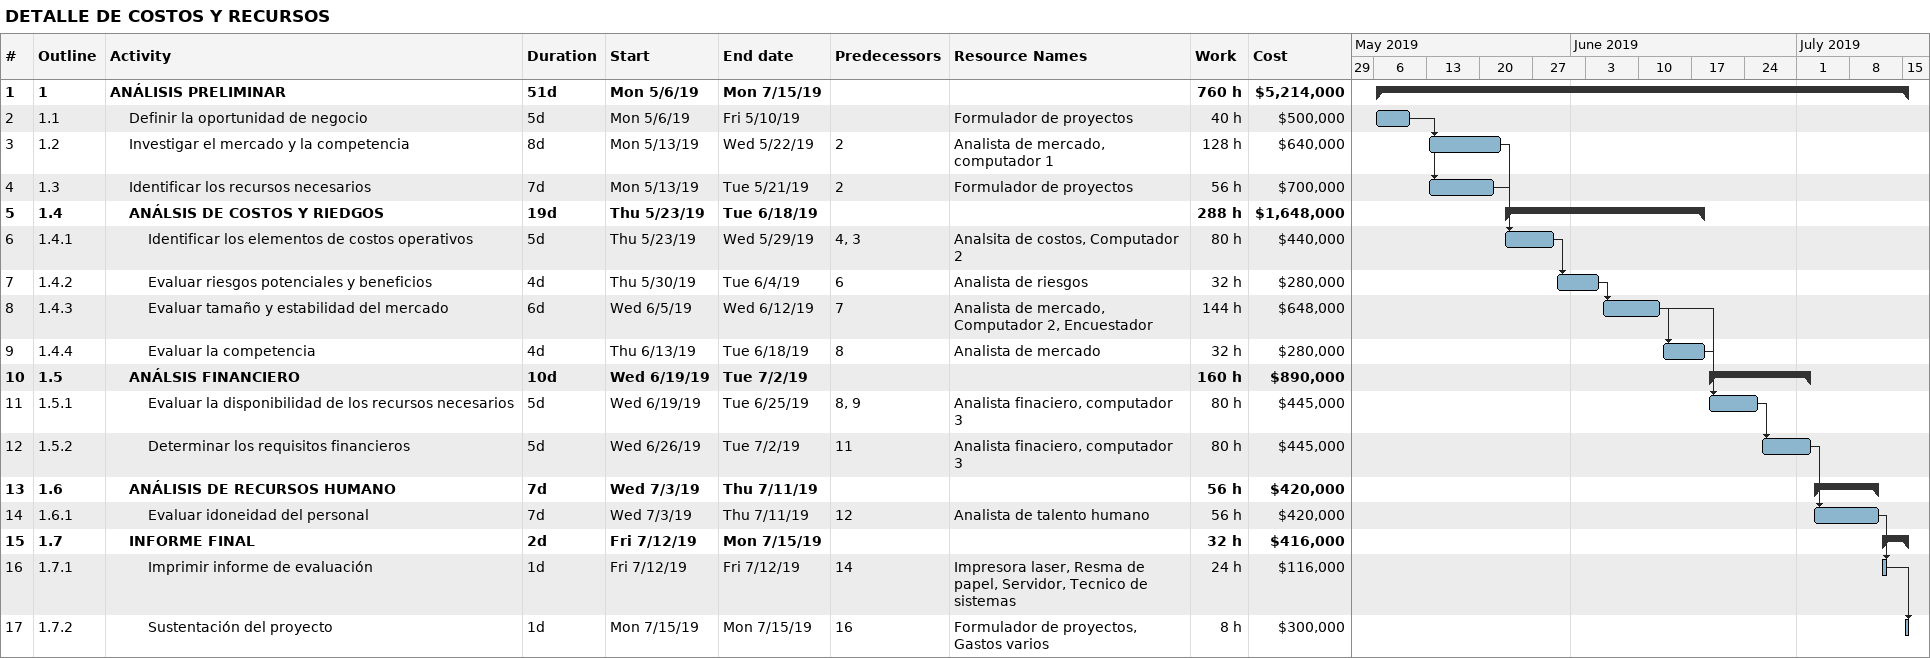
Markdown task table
DETALLE DE COSTOS Y RECURSOS

| ID | WBS | Task | Duration | Start | Finish | Predecessors | Resources | Work (h) | Cost ($) |
|---|---|---|---|---|---|---|---|---|---|
| 1 | 1 | **ANÁLISIS PRELIMINAR** | 51d | 2019-05-06 | 2019-07-15 |  |  | 760 | 5214000 |
| 2 | 1.1 | Definir la oportunidad de negocio | 5d | 2019-05-06 | 2019-05-10 |  | Formulador de proyectos | 40 | 500000 |
| 3 | 1.2 | Investigar el mercado y la competencia | 8d | 2019-05-13 | 2019-05-22 | 2 | Analista de mercado, computador 1 | 128 | 640000 |
| 4 | 1.3 | Identificar los recursos necesarios | 7d | 2019-05-13 | 2019-05-21 | 2 | Formulador de proyectos | 56 | 700000 |
| 5 | 1.4 | **ANÁLSIS DE COSTOS Y RIEDGOS** | 19d | 2019-05-23 | 2019-06-18 |  |  | 288 | 1648000 |
| 6 | 1.4.1 | Identificar los elementos de costos operativos | 5d | 2019-05-23 | 2019-05-29 | 4, 3 | Analsita de costos, Computador 2 | 80 | 440000 |
| 7 | 1.4.2 | Evaluar riesgos potenciales y beneficios | 4d | 2019-05-30 | 2019-06-04 | 6 | Analista de riesgos | 32 | 280000 |
| 8 | 1.4.3 | Evaluar tamaño y estabilidad del mercado | 6d | 2019-06-05 | 2019-06-12 | 7 | Analista de mercado, Computador 2, Encuestador | 144 | 648000 |
| 9 | 1.4.4 | Evaluar la competencia | 4d | 2019-06-13 | 2019-06-18 | 8 | Analista de mercado | 32 | 280000 |
| 10 | 1.5 | **ANÁLSIS FINANCIERO** | 10d | 2019-06-19 | 2019-07-02 |  |  | 160 | 890000 |
| 11 | 1.5.1 | Evaluar la disponibilidad de los recursos necesarios | 5d | 2019-06-19 | 2019-06-25 | 8, 9 | Analista finaciero, computador 3 | 80 | 445000 |
| 12 | 1.5.2 | Determinar los requisitos financieros | 5d | 2019-06-26 | 2019-07-02 | 11 | Analista finaciero, computador 3 | 80 | 445000 |
| 13 | 1.6 | **ANÁLISIS DE RECURSOS HUMANO** | 7d | 2019-07-03 | 2019-07-11 |  |  | 56 | 420000 |
| 14 | 1.6.1 | Evaluar idoneidad del personal | 7d | 2019-07-03 | 2019-07-11 | 12 | Analista de talento humano | 56 | 420000 |
| 15 | 1.7 | **INFORME FINAL** | 2d | 2019-07-12 | 2019-07-15 |  |  | 32 | 416000 |
| 16 | 1.7.1 | Imprimir informe de evaluación | 1d | 2019-07-12 | 2019-07-12 | 14 | Impresora laser, Resma de papel, Servidor, Tecnico de sistemas | 24 | 116000 |
| 17 | 1.7.2 | Sustentación del proyecto | 1d | 2019-07-15 | 2019-07-15 | 16 | Formulador de proyectos, Gastos varios | 8 | 300000 |
